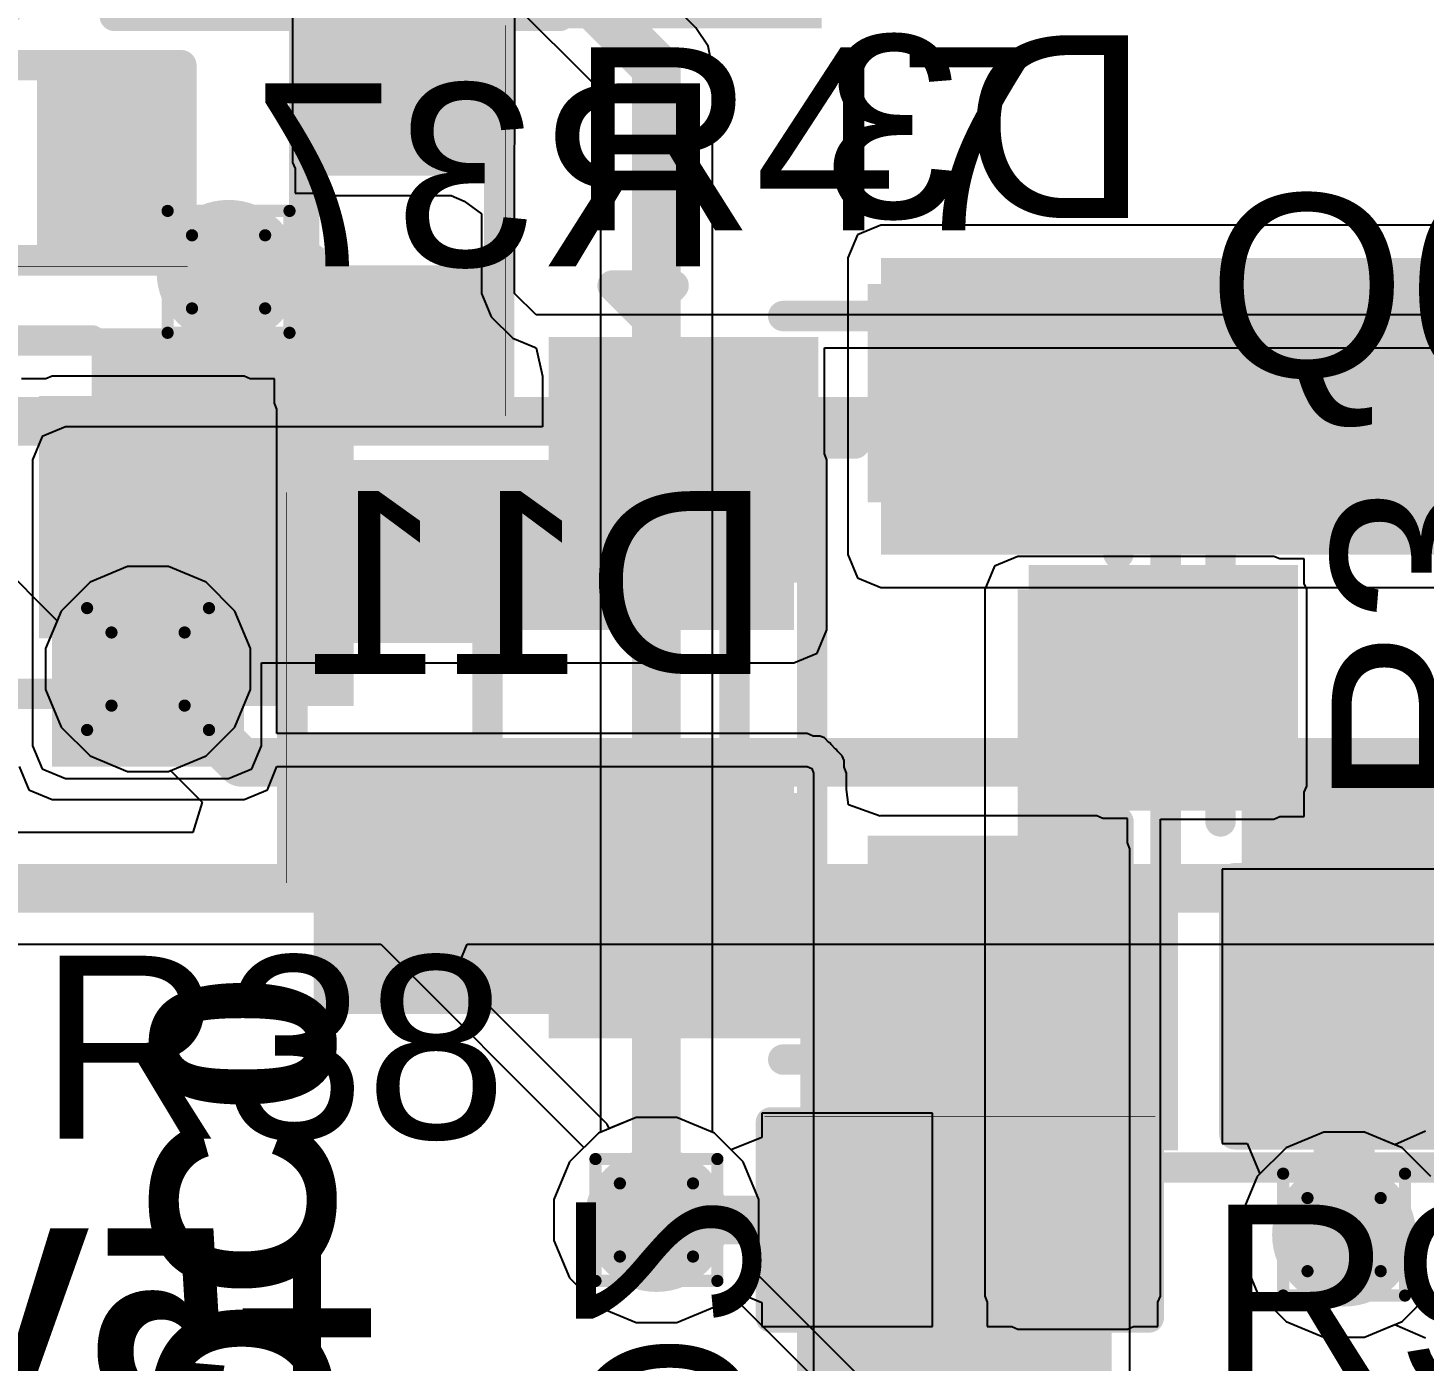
# Model space of a CAD drawing. Header units: inches. Extents: x -22 to 5433, y -13 to 5447.
# Drawn here: x -15.07 to -9.26, y 17.66 to 23.22 of the extents above; entities that cross this region are included whole.
import ezdxf

# ---------------------------------------------------------------- set-up
doc = ezdxf.new("R2010")
doc.units = ezdxf.units.IN
for name, color, linetype in [('Bottom Layer', 5, 'Continuous'), ('Bottom Overlay', 54, 'Continuous'), ('Bottom Paste', 16, 'Continuous'), ('Bottom Solder', 6, 'Continuous'), ('Drill Drawing', 1, 'Continuous'), ('Ground', 16, 'Continuous'), ('Power', 76, 'Continuous'), ('Top Layer', 1, 'Continuous'), ('Top Overlay', 2, 'Continuous'), ('Top Paste', 8, 'Continuous'), ('Top Solder', 216, 'Continuous'), ('Via Holes', 16, 'Continuous')]:
    doc.layers.add(name, color=color, linetype=linetype)
doc.styles.add('Arial', font='', dxfattribs={"height": 0.2})
doc.styles.add('Arial_Bold', font='', dxfattribs={"height": 0.2})
doc.styles.get('Arial').set_extended_font_data('Arial')
doc.styles.get('Arial_Bold').set_extended_font_data('Arial', bold=True)

msp = doc.modelspace()

# ---------------------------------------------------------------- hatches: boundary and pattern name
at = {"layer": 'Bottom Layer'}
for points in [[(-14.9809, 22.3377), (-14.9809, 22.9727), (-14.5237, 22.9727), (-14.5237, 22.3377)], [(-11.519, 21.0221), (-5.6234, 21.0221), (-5.6234, 22.2583), (-11.519, 22.2583)], [(-10.619, 22.0951), (-10.619, 21.2951), (-11.519, 21.2951), (-11.519, 22.0951)], [(-14.9735, 20.1388), (-14.1735, 20.1388), (-14.1735, 21.6282), (-14.9735, 21.6282)], [(-14.9735, 21.6282), (-14.1735, 21.6282), (-14.1735, 20.7282), (-14.9735, 20.7282)], [(-9.9144, 19.0343), (-9.0944, 19.0343), (-9.0944, 20.2563), (-9.9144, 20.2563)], [(-9.0944, 19.0343), (-9.9144, 19.0343), (-9.9144, 19.9543), (-9.0944, 19.9543)], [(-11.519, 16.2398), (-10.619, 16.2398), (-10.619, 19.7951), (-11.519, 19.7951)], [(-10.619, 19.7951), (-10.619, 18.9951), (-11.519, 18.9951), (-11.519, 19.7951)], [(-10.6125, 17.2808), (-11.4125, 17.2808), (-11.4125, 18.1808), (-10.6125, 18.1808)]]:
    msp.add_hatch(color=5, dxfattribs=at).paths.add_polyline_path(points)
h = msp.add_hatch(color=5, dxfattribs=at)
edge = h.paths.add_edge_path()
edge.add_arc((-14.2379, 22.2005), 0.3, 0, 360)
h = msp.add_hatch(color=5, dxfattribs=at)
edge = h.paths.add_edge_path()
edge.add_arc((-14.5735, 20.5451), 0.3, 0, 360)
h = msp.add_hatch(color=5, dxfattribs=at)
edge = h.paths.add_edge_path()
edge.add_arc((-12.4547, 18.2489), 0.3, 0, 360)
h = msp.add_hatch(color=5, dxfattribs=at)
edge = h.paths.add_edge_path()
edge.add_arc((-9.5889, 18.1879), 0.3, 0, 360)
at = {"layer": 'Bottom Overlay'}
for points in [[(-11.7661, 23.5204), (-12.8583, 23.5204), (-12.8583, 23.2156), (-11.7661, 23.2156)], [(-13.716, 21.9658), (-14.8082, 21.9658), (-14.8082, 21.661), (-13.716, 21.661)], [(-13.7159, 21.6864), (-14.1477, 21.6864), (-14.1477, 20.6704), (-13.7159, 20.6704)], [(-13.716, 20.6958), (-14.8082, 20.6958), (-14.8082, 20.391), (-13.716, 20.391)], [(-11.5506, 18.5393), (-11.5506, 19.6315), (-11.8554, 19.6315), (-11.8554, 18.5393)], [(-10.2806, 18.5393), (-10.2806, 19.6315), (-10.5854, 19.6315), (-10.5854, 18.5393)], [(-10.56, 18.5393), (-10.56, 18.9711), (-11.576, 18.9711), (-11.576, 18.5393)], [(-11.8691, 18.2129), (-10.7769, 18.2129), (-10.7769, 18.5177), (-11.8691, 18.5177)], [(-11.8691, 17.2223), (-11.4373, 17.2223), (-11.4373, 18.2383), (-11.8691, 18.2383)]]:
    msp.add_hatch(color=54, dxfattribs=at).paths.add_polyline_path(points)
at = {"layer": 'Bottom Paste'}
for points in [[(-14.9809, 22.3377), (-14.9809, 22.9727), (-14.5237, 22.9727), (-14.5237, 22.3377)], [(-10.619, 22.0951), (-10.619, 21.2951), (-11.519, 21.2951), (-11.519, 22.0951)], [(-14.9735, 21.6282), (-14.1735, 21.6282), (-14.1735, 20.7282), (-14.9735, 20.7282)], [(-9.0944, 19.0343), (-9.9144, 19.0343), (-9.9144, 19.9543), (-9.0944, 19.9543)], [(-10.619, 19.7951), (-10.619, 18.9951), (-11.519, 18.9951), (-11.519, 19.7951)], [(-10.6125, 17.2808), (-11.4125, 17.2808), (-11.4125, 18.1808), (-10.6125, 18.1808)]]:
    msp.add_hatch(color=16, dxfattribs=at).paths.add_polyline_path(points)
at = {"layer": 'Bottom Solder'}
for points in [[(-15.0359, 22.2827), (-15.0359, 23.0277), (-14.4687, 23.0277), (-14.4687, 22.2827)], [(-10.564, 22.1501), (-10.564, 21.2401), (-11.574, 21.2401), (-11.574, 22.1501)], [(-15.0285, 21.6832), (-14.1185, 21.6832), (-14.1185, 20.6732), (-15.0285, 20.6732)], [(-8.9928, 18.9327), (-10.016, 18.9327), (-10.016, 20.0559), (-8.9928, 20.0559)], [(-10.564, 19.8501), (-10.564, 18.9401), (-11.574, 18.9401), (-11.574, 19.8501)], [(-10.5575, 17.2258), (-11.4675, 17.2258), (-11.4675, 18.2358), (-10.5575, 18.2358)]]:
    msp.add_hatch(color=6, dxfattribs=at).paths.add_polyline_path(points)
at = {"layer": 'Ground'}
h = msp.add_hatch(color=16, dxfattribs=at)
edge = h.paths.add_edge_path()
edge.add_arc((-14.2379, 22.2005), 0.3, 0, 360)
h = msp.add_hatch(color=16, dxfattribs=at)
edge = h.paths.add_edge_path()
edge.add_arc((-14.5735, 20.5451), 0.3, 0, 360)
h = msp.add_hatch(color=16, dxfattribs=at)
edge = h.paths.add_edge_path()
edge.add_arc((-12.4547, 18.2489), 0.3, 0, 360)
h = msp.add_hatch(color=16, dxfattribs=at)
edge = h.paths.add_edge_path()
edge.add_arc((-9.5889, 18.1879), 0.3, 0, 360)
at = {"layer": 'Power'}
h = msp.add_hatch(color=76, dxfattribs=at)
edge = h.paths.add_edge_path()
edge.add_arc((-14.2379, 22.2005), 0.3, 0, 360)
h = msp.add_hatch(color=76, dxfattribs=at)
edge = h.paths.add_edge_path()
edge.add_arc((-14.5735, 20.5451), 0.3, 0, 360)
h = msp.add_hatch(color=76, dxfattribs=at)
edge = h.paths.add_edge_path()
edge.add_arc((-12.4547, 18.2489), 0.3, 0, 360)
h = msp.add_hatch(color=76, dxfattribs=at)
edge = h.paths.add_edge_path()
edge.add_arc((-9.5889, 18.1879), 0.3, 0, 360)
at = {"layer": 'Top Layer'}
for points in [[(-13.8338, 22.6559), (-13.2877, 22.6559), (-13.2877, 24.152), (-13.8338, 24.152)], [(-13.1988, 22.6559), (-13.8338, 22.6559), (-13.8338, 23.1131), (-13.1988, 23.1131)], [(-13.1988, 21.7161), (-13.8338, 21.7161), (-13.8338, 22.1733), (-13.1988, 22.1733)], [(-11.8819, 21.827), (-11.8819, 21.007), (-12.8019, 21.007), (-12.8019, 21.827)], [(-14.9172, 20.2257), (-14.2379, 20.2257), (-14.2379, 21.417), (-14.9172, 21.417)], [(-14.9172, 20.7083), (-11.8819, 20.7083), (-11.8819, 21.417), (-14.9172, 21.417)], [(-13.883, 21.1655), (-13.248, 21.1655), (-13.248, 20.7083), (-13.883, 20.7083)], [(-10.9488, 17.9314), (-10.4916, 17.9314), (-10.4916, 20.877), (-10.9488, 20.877)], [(-10.8593, 20.877), (-10.8593, 20.057), (-9.8819, 20.057), (-9.8819, 20.877)], [(-10.8019, 20.057), (-9.8819, 20.057), (-9.8819, 20.877), (-10.8019, 20.877)], [(-9.8819, 20.877), (-9.8819, 20.057), (-10.8019, 20.057), (-10.8019, 20.877)], [(-13.883, 19.107), (-11.8819, 19.107), (-11.8819, 20.2257), (-13.883, 20.2257)], [(-13.883, 20.2257), (-13.248, 20.2257), (-13.248, 19.7685), (-13.883, 19.7685)], [(-11.8819, 19.927), (-11.8819, 19.107), (-12.8019, 19.107), (-12.8019, 19.927)], [(-9.9699, 18.6949), (-9.9699, 19.5839), (-9.2079, 19.5839), (-9.2079, 18.6949)], [(-11.4314, 18.5664), (-11.4314, 17.9314), (-11.8886, 17.9314), (-11.8886, 18.5664)], [(-10.4916, 18.5664), (-10.4916, 17.9314), (-10.9488, 17.9314), (-10.9488, 18.5664)]]:
    msp.add_hatch(color=1, dxfattribs=at).paths.add_polyline_path(points)
h = msp.add_hatch(color=1, dxfattribs=at)
edge = h.paths.add_edge_path()
edge.add_arc((-14.2379, 22.2005), 0.3, 0, 360)
h = msp.add_hatch(color=1, dxfattribs=at)
edge = h.paths.add_edge_path()
edge.add_arc((-14.5735, 20.5451), 0.3, 0, 360)
h = msp.add_hatch(color=1, dxfattribs=at)
edge = h.paths.add_edge_path()
edge.add_arc((-12.4547, 18.2489), 0.3, 0, 360)
h = msp.add_hatch(color=1, dxfattribs=at)
edge = h.paths.add_edge_path()
edge.add_arc((-9.5889, 18.1879), 0.3, 0, 360)
at = {"layer": 'Top Paste'}
for points in [[(-13.1988, 22.6559), (-13.8338, 22.6559), (-13.8338, 23.1131), (-13.1988, 23.1131)], [(-13.1988, 21.7161), (-13.8338, 21.7161), (-13.8338, 22.1733), (-13.1988, 22.1733)], [(-11.8819, 21.827), (-11.8819, 21.007), (-12.8019, 21.007), (-12.8019, 21.827)], [(-13.883, 21.1655), (-13.248, 21.1655), (-13.248, 20.7083), (-13.883, 20.7083)], [(-9.8819, 20.877), (-9.8819, 20.057), (-10.8019, 20.057), (-10.8019, 20.877)], [(-13.883, 20.2257), (-13.248, 20.2257), (-13.248, 19.7685), (-13.883, 19.7685)], [(-11.8819, 19.927), (-11.8819, 19.107), (-12.8019, 19.107), (-12.8019, 19.927)], [(-9.9699, 18.6949), (-9.9699, 19.5839), (-9.2079, 19.5839), (-9.2079, 18.6949)], [(-11.4314, 18.5664), (-11.4314, 17.9314), (-11.8886, 17.9314), (-11.8886, 18.5664)], [(-10.4916, 18.5664), (-10.4916, 17.9314), (-10.9488, 17.9314), (-10.9488, 18.5664)]]:
    msp.add_hatch(color=8, dxfattribs=at).paths.add_polyline_path(points)
at = {"layer": 'Top Solder'}
for points in [[(-13.1438, 22.6009), (-13.8888, 22.6009), (-13.8888, 23.1681), (-13.1438, 23.1681)], [(-13.1438, 21.6611), (-13.8888, 21.6611), (-13.8888, 22.2283), (-13.1438, 22.2283)], [(-11.7803, 21.9286), (-11.7803, 20.9054), (-12.9035, 20.9054), (-12.9035, 21.9286)], [(-13.938, 21.2205), (-13.193, 21.2205), (-13.193, 20.6533), (-13.938, 20.6533)], [(-9.7803, 20.9786), (-9.7803, 19.9554), (-10.9035, 19.9554), (-10.9035, 20.9786)], [(-13.938, 20.2807), (-13.193, 20.2807), (-13.193, 19.7135), (-13.938, 19.7135)], [(-11.7803, 20.0286), (-11.7803, 19.0054), (-12.9035, 19.0054), (-12.9035, 20.0286)], [(-10.0715, 18.5933), (-10.0715, 19.6855), (-9.1063, 19.6855), (-9.1063, 18.5933)], [(-11.3764, 18.6214), (-11.3764, 17.8764), (-11.9436, 17.8764), (-11.9436, 18.6214)], [(-10.4366, 18.6214), (-10.4366, 17.8764), (-11.0038, 17.8764), (-11.0038, 18.6214)]]:
    msp.add_hatch(color=216, dxfattribs=at).paths.add_polyline_path(points)
at = {"layer": 'Via Holes'}
h = msp.add_hatch(color=7, dxfattribs=at)
edge = h.paths.add_edge_path()
edge.add_arc((-14.2379, 22.2005), 0.15, 0, 360)
h = msp.add_hatch(color=7, dxfattribs=at)
edge = h.paths.add_edge_path()
edge.add_arc((-14.5735, 20.5451), 0.15, 0, 360)
h = msp.add_hatch(color=7, dxfattribs=at)
edge = h.paths.add_edge_path()
edge.add_arc((-12.4547, 18.2489), 0.15, 0, 360)
h = msp.add_hatch(color=7, dxfattribs=at)
edge = h.paths.add_edge_path()
edge.add_arc((-9.5889, 18.1879), 0.15, 0, 360)

# ---------------------------------------------------------------- linework, layer by layer
at = {"layer": 'Bottom Layer'}
for p, q in [((-11.6162, 22.3555), (-11.6565, 22.2583)), ((-11.519, 22.3958), (-11.6162, 22.3555)), ((-5.6234, 22.3958), (-11.519, 22.3958)), ((-11.6565, 22.2583), (-11.6565, 21.0221)), ((-14.9735, 21.7657), (-14.9988, 21.7552)), ((-14.1735, 21.7657), (-14.9735, 21.7657)), ((-14.1483, 21.7552), (-14.1735, 21.7657)), ((-14.9988, 21.7552), (-15.1005, 21.7552)), ((-14.0465, 21.7552), (-14.1483, 21.7552)), ((-14.0465, 21.6535), (-14.0465, 21.7552)), ((-14.0361, 21.6282), (-14.0465, 21.6535)), ((-14.0361, 20.2763), (-14.0361, 21.6282)), ((-11.6565, 21.0221), (-11.6162, 20.9249)), ((-11.6162, 20.9249), (-11.519, 20.8846)), ((-11.519, 20.8846), (-6.5809, 20.8846)), ((-11.8269, 20.2763), (-14.0361, 20.2763)), ((-11.8016, 20.2658), (-11.8269, 20.2763)), ((-11.7743, 20.2658), (-11.8016, 20.2658)), ((-11.7549, 20.2578), (-11.7743, 20.2658)), ((-11.7356, 20.2385), (-11.7549, 20.2578)), ((-11.7549, 20.2578), (-11.7549, 20.2578)), ((-11.7549, 20.2578), (-11.7549, 20.2578)), ((-11.7297, 20.2361), (-11.7356, 20.2385)), ((-11.7272, 20.2301), (-11.7297, 20.2361)), ((-11.7083, 20.2112), (-11.7272, 20.2301)), ((-11.7023, 20.2087), (-11.7083, 20.2112)), ((-11.6999, 20.2028), (-11.7023, 20.2087)), ((-11.6805, 20.1834), (-11.6999, 20.2028)), ((-15.111, 20.1388), (-15.0707, 20.0416)), ((-14.0763, 20.0416), (-14.0361, 20.1388)), ((-14.0361, 20.1388), (-11.8269, 20.1388)), ((-11.8269, 20.1388), (-11.8075, 20.1308)), ((-11.6725, 20.1641), (-11.6805, 20.1834)), ((-11.6805, 20.1834), (-11.6805, 20.1834)), ((-11.6805, 20.1834), (-11.6805, 20.1834)), ((-11.6725, 20.1368), (-11.6725, 20.1641)), ((-11.6621, 20.1115), (-11.6725, 20.1368)), ((-11.8075, 20.1308), (-11.7995, 20.1115)), ((-11.7995, 20.1115), (-11.7995, 16.0241)), ((-11.6621, 20.0425), (-11.6621, 20.1115)), ((-15.0707, 20.0416), (-14.9735, 20.0014)), ((-14.1735, 20.0014), (-14.0763, 20.0416)), ((-11.6536, 19.9788), (-11.6621, 20.0425)), ((-14.9735, 20.0014), (-14.1735, 20.0014)), ((-11.5222, 19.9313), (-11.6536, 19.9788)), ((-11.519, 19.9326), (-11.5222, 19.9313)), ((-10.619, 19.9326), (-11.519, 19.9326)), ((-10.5938, 19.9221), (-10.619, 19.9326)), ((-10.492, 19.9221), (-10.5938, 19.9221)), ((-10.492, 19.8204), (-10.492, 19.9221)), ((-10.4816, 19.7951), (-10.492, 19.8204)), ((-10.4816, 16.2398), (-10.4816, 19.7951)), ((-12.5397, 18.6759), (-12.6966, 18.6109)), ((-12.3698, 18.6759), (-12.5397, 18.6759)), ((-12.2129, 18.6109), (-12.3698, 18.6759)), ((-12.6966, 18.6109), (-12.8167, 18.4908)), ((-12.0927, 18.4908), (-12.2129, 18.6109)), ((-9.6738, 18.6149), (-9.8307, 18.5499)), ((-9.5039, 18.6149), (-9.6738, 18.6149)), ((-9.377, 18.5623), (-9.5039, 18.6149)), ((-9.25, 18.6188), (-9.377, 18.5623)), ((-9.8307, 18.5499), (-9.9509, 18.4297)), ((-12.8167, 18.4908), (-12.8817, 18.3339)), ((-12.0277, 18.3339), (-12.0927, 18.4908)), ((-9.9509, 18.4297), (-10.0159, 18.2728)), ((-12.8817, 18.3339), (-12.8817, 18.164)), ((-12.0277, 18.164), (-12.0277, 18.3339)), ((-10.0159, 18.2728), (-10.0159, 18.1029)), ((-12.8817, 18.164), (-12.8167, 18.0071)), ((-12.0927, 18.0071), (-12.0277, 18.164)), ((-10.0159, 18.1029), (-9.9509, 17.946)), ((-12.8167, 18.0071), (-12.6966, 17.8869)), ((-12.2129, 17.8869), (-12.0927, 18.0071)), ((-9.9509, 17.946), (-9.8307, 17.8259)), ((-12.6966, 17.8869), (-12.5397, 17.8219)), ((-12.3698, 17.8219), (-12.2129, 17.8869)), ((-12.5397, 17.8219), (-12.3698, 17.8219)), ((-9.8307, 17.8259), (-9.6738, 17.7609)), ((-9.5039, 17.7609), (-9.377, 17.8135)), ((-9.377, 17.8135), (-9.25, 17.757)), ((-9.6738, 17.7609), (-9.5039, 17.7609))]:
    msp.add_line(p, q, dxfattribs=at)
msp.add_lwpolyline([(-14.5735, 20.5451, 0.127, 0.127, 0), (-14.5735, 21.1782, 0.127, 0.127, 0)], format="xyseb", dxfattribs=at)
for points in [[(-14.6053, 21.1782, 0.0635, 0.0635, 1), (-14.5418, 21.1782, 0.0635, 0.0635, 1)], [(-14.6053, 20.5451, 0.0635, 0.0635, 1), (-14.5418, 20.5451, 0.0635, 0.0635, 1)]]:
    msp.add_lwpolyline(points, format="xyseb", close=True, dxfattribs=at)
at = {"layer": 'Bottom Overlay'}
for points in [[(-14.7124, 23.2673, 0.127, 0.127, 0), (-14.7124, 23.4451, 0.127, 0.127, 0)], [(-14.7124, 23.2673, 0.127, 0.127, 0), (-12.8582, 23.2673, 0.127, 0.127, 0)], [(-16.0096, 23.0616, 0.127, 0.127, 0), (-14.4348, 23.0616, 0.127, 0.127, 0)], [(-14.4348, 22.2488, 0.127, 0.127, 0), (-14.4348, 23.0616, 0.127, 0.127, 0)], [(-16.0096, 22.2488, 0.127, 0.127, 0), (-14.4348, 22.2488, 0.127, 0.127, 0)], [(-16.035, 22.2234, 0.00323, 0.00323, 0), (-14.4094, 22.2234, 0.00323, 0.00323, 0)], [(-16.6633, 21.9148, 0.127, 0.127, 0), (-14.8091, 21.9148, 0.127, 0.127, 0)], [(-11.8056, 19.6307, 0.127, 0.127, 0), (-11.8056, 21.4849, 0.127, 0.127, 0)], [(-11.8056, 21.4849, 0.127, 0.127, 0), (-11.6278, 21.4849, 0.127, 0.127, 0)], [(-10.5102, 21.4849, 0.127, 0.127, 0), (-10.3324, 21.4849, 0.127, 0.127, 0)], [(-10.3324, 19.6307, 0.127, 0.127, 0), (-10.3324, 21.4849, 0.127, 0.127, 0)], [(-10.1038, 19.9101, 0.127, 0.127, 0), (-10.1038, 21.3071, 0.127, 0.127, 0)], [(-10.1038, 21.3071, 0.127, 0.127, 0), (-9.1132, 21.3071, 0.127, 0.127, 0)], [(-16.6633, 20.4416, 0.127, 0.127, 0), (-14.8091, 20.4416, 0.127, 0.127, 0)], [(-10.7769, 18.4674, 0.127, 0.127, 0), (-8.9227, 18.4674, 0.127, 0.127, 0)]]:
    msp.add_lwpolyline(points, format="xyseb", dxfattribs=at)
for points in [[(-14.7442, 23.2673, 0.0635, 0.0635, 1), (-14.6807, 23.2673, 0.0635, 0.0635, 1)], [(-14.7442, 23.2673, 0.0635, 0.0635, 1), (-14.6807, 23.2673, 0.0635, 0.0635, 1)], [(-12.89, 23.2673, 0.0635, 0.0635, 1), (-12.8265, 23.2673, 0.0635, 0.0635, 1)], [(-14.4666, 23.0616, 0.0635, 0.0635, 1), (-14.4031, 23.0616, 0.0635, 0.0635, 1)], [(-14.4666, 23.0616, 0.0635, 0.0635, 1), (-14.4031, 23.0616, 0.0635, 0.0635, 1)], [(-14.4666, 22.2488, 0.0635, 0.0635, 1), (-14.4031, 22.2488, 0.0635, 0.0635, 1)], [(-14.4666, 22.2488, 0.0635, 0.0635, 1), (-14.4031, 22.2488, 0.0635, 0.0635, 1)], [(-14.4102, 22.2234, 0.00161, 0.00161, 1), (-14.4086, 22.2234, 0.00161, 0.00161, 1)], [(-14.8409, 21.9148, 0.0635, 0.0635, 1), (-14.7774, 21.9148, 0.0635, 0.0635, 1)], [(-11.8374, 21.4849, 0.0635, 0.0635, 1), (-11.7739, 21.4849, 0.0635, 0.0635, 1)], [(-11.8374, 21.4849, 0.0635, 0.0635, 1), (-11.7739, 21.4849, 0.0635, 0.0635, 1)], [(-11.6596, 21.4849, 0.0635, 0.0635, 1), (-11.5961, 21.4849, 0.0635, 0.0635, 1)], [(-10.542, 21.4849, 0.0635, 0.0635, 1), (-10.4785, 21.4849, 0.0635, 0.0635, 1)], [(-10.3642, 21.4849, 0.0635, 0.0635, 1), (-10.3007, 21.4849, 0.0635, 0.0635, 1)], [(-10.3642, 21.4849, 0.0635, 0.0635, 1), (-10.3007, 21.4849, 0.0635, 0.0635, 1)], [(-10.1356, 21.3071, 0.0635, 0.0635, 1), (-10.0721, 21.3071, 0.0635, 0.0635, 1)], [(-10.1356, 21.3071, 0.0635, 0.0635, 1), (-10.0721, 21.3071, 0.0635, 0.0635, 1)], [(-14.8409, 20.4416, 0.0635, 0.0635, 1), (-14.7774, 20.4416, 0.0635, 0.0635, 1)], [(-10.1356, 19.9101, 0.0635, 0.0635, 1), (-10.0721, 19.9101, 0.0635, 0.0635, 1)], [(-11.8374, 19.6307, 0.0635, 0.0635, 1), (-11.7739, 19.6307, 0.0635, 0.0635, 1)], [(-10.3642, 19.6307, 0.0635, 0.0635, 1), (-10.3007, 19.6307, 0.0635, 0.0635, 1)], [(-10.8086, 18.4674, 0.0635, 0.0635, 1), (-10.7451, 18.4674, 0.0635, 0.0635, 1)]]:
    msp.add_lwpolyline(points, format="xyseb", close=True, dxfattribs=at)
at = {"layer": 'Drill Drawing'}
for points in [[(-14.4919, 22.4545, 0.0508, 0.0508, 0), (-13.9839, 22.4545, 0.0508, 0.0508, 0)], [(-14.4919, 21.9465, 0.0508, 0.0508, 0), (-14.4919, 22.4545, 0.0508, 0.0508, 0)], [(-13.9839, 21.9465, 0.0508, 0.0508, 0), (-13.9839, 22.4545, 0.0508, 0.0508, 0)], [(-14.3903, 22.3529, 0.0508, 0.0508, 0), (-14.0855, 22.3529, 0.0508, 0.0508, 0)], [(-14.3903, 22.0481, 0.0508, 0.0508, 0), (-14.3903, 22.3529, 0.0508, 0.0508, 0)], [(-14.0855, 22.0481, 0.0508, 0.0508, 0), (-14.0855, 22.3529, 0.0508, 0.0508, 0)], [(-14.3903, 22.0481, 0.0508, 0.0508, 0), (-14.0855, 22.0481, 0.0508, 0.0508, 0)], [(-14.4919, 21.9465, 0.0508, 0.0508, 0), (-13.9839, 21.9465, 0.0508, 0.0508, 0)], [(-14.8275, 20.7991, 0.0508, 0.0508, 0), (-14.3195, 20.7991, 0.0508, 0.0508, 0)], [(-14.8275, 20.2911, 0.0508, 0.0508, 0), (-14.8275, 20.7991, 0.0508, 0.0508, 0)], [(-14.3195, 20.2911, 0.0508, 0.0508, 0), (-14.3195, 20.7991, 0.0508, 0.0508, 0)], [(-14.7259, 20.6975, 0.0508, 0.0508, 0), (-14.4211, 20.6975, 0.0508, 0.0508, 0)], [(-14.7259, 20.3927, 0.0508, 0.0508, 0), (-14.7259, 20.6975, 0.0508, 0.0508, 0)], [(-14.4211, 20.3927, 0.0508, 0.0508, 0), (-14.4211, 20.6975, 0.0508, 0.0508, 0)], [(-14.7259, 20.3927, 0.0508, 0.0508, 0), (-14.4211, 20.3927, 0.0508, 0.0508, 0)], [(-14.8275, 20.2911, 0.0508, 0.0508, 0), (-14.3195, 20.2911, 0.0508, 0.0508, 0)], [(-12.7087, 18.5029, 0.0508, 0.0508, 0), (-12.2007, 18.5029, 0.0508, 0.0508, 0)], [(-12.7087, 17.9949, 0.0508, 0.0508, 0), (-12.7087, 18.5029, 0.0508, 0.0508, 0)], [(-12.2007, 17.9949, 0.0508, 0.0508, 0), (-12.2007, 18.5029, 0.0508, 0.0508, 0)], [(-9.8429, 18.4419, 0.0508, 0.0508, 0), (-9.3349, 18.4419, 0.0508, 0.0508, 0)], [(-9.8429, 17.9339, 0.0508, 0.0508, 0), (-9.8429, 18.4419, 0.0508, 0.0508, 0)], [(-9.3349, 17.9339, 0.0508, 0.0508, 0), (-9.3349, 18.4419, 0.0508, 0.0508, 0)], [(-12.6071, 18.4013, 0.0508, 0.0508, 0), (-12.3023, 18.4013, 0.0508, 0.0508, 0)], [(-12.6071, 18.0965, 0.0508, 0.0508, 0), (-12.6071, 18.4013, 0.0508, 0.0508, 0)], [(-12.3023, 18.0965, 0.0508, 0.0508, 0), (-12.3023, 18.4013, 0.0508, 0.0508, 0)], [(-9.7413, 18.3403, 0.0508, 0.0508, 0), (-9.4365, 18.3403, 0.0508, 0.0508, 0)], [(-9.7413, 18.0355, 0.0508, 0.0508, 0), (-9.7413, 18.3403, 0.0508, 0.0508, 0)], [(-9.4365, 18.0355, 0.0508, 0.0508, 0), (-9.4365, 18.3403, 0.0508, 0.0508, 0)], [(-12.6071, 18.0965, 0.0508, 0.0508, 0), (-12.3023, 18.0965, 0.0508, 0.0508, 0)], [(-9.7413, 18.0355, 0.0508, 0.0508, 0), (-9.4365, 18.0355, 0.0508, 0.0508, 0)], [(-12.7087, 17.9949, 0.0508, 0.0508, 0), (-12.2007, 17.9949, 0.0508, 0.0508, 0)], [(-9.8429, 17.9339, 0.0508, 0.0508, 0), (-9.3349, 17.9339, 0.0508, 0.0508, 0)]]:
    msp.add_lwpolyline(points, format="xyseb", dxfattribs=at)
for points in [[(-14.5046, 22.4545, 0.0254, 0.0254, 1), (-14.4792, 22.4545, 0.0254, 0.0254, 1)], [(-14.5046, 22.4545, 0.0254, 0.0254, 1), (-14.4792, 22.4545, 0.0254, 0.0254, 1)], [(-13.9966, 22.4545, 0.0254, 0.0254, 1), (-13.9712, 22.4545, 0.0254, 0.0254, 1)], [(-13.9966, 22.4545, 0.0254, 0.0254, 1), (-13.9712, 22.4545, 0.0254, 0.0254, 1)], [(-14.403, 22.3529, 0.0254, 0.0254, 1), (-14.3776, 22.3529, 0.0254, 0.0254, 1)], [(-14.403, 22.3529, 0.0254, 0.0254, 1), (-14.3776, 22.3529, 0.0254, 0.0254, 1)], [(-14.0982, 22.3529, 0.0254, 0.0254, 1), (-14.0728, 22.3529, 0.0254, 0.0254, 1)], [(-14.0982, 22.3529, 0.0254, 0.0254, 1), (-14.0728, 22.3529, 0.0254, 0.0254, 1)], [(-14.403, 22.0481, 0.0254, 0.0254, 1), (-14.3776, 22.0481, 0.0254, 0.0254, 1)], [(-14.403, 22.0481, 0.0254, 0.0254, 1), (-14.3776, 22.0481, 0.0254, 0.0254, 1)], [(-14.0982, 22.0481, 0.0254, 0.0254, 1), (-14.0728, 22.0481, 0.0254, 0.0254, 1)], [(-14.0982, 22.0481, 0.0254, 0.0254, 1), (-14.0728, 22.0481, 0.0254, 0.0254, 1)], [(-14.5046, 21.9465, 0.0254, 0.0254, 1), (-14.4792, 21.9465, 0.0254, 0.0254, 1)], [(-14.5046, 21.9465, 0.0254, 0.0254, 1), (-14.4792, 21.9465, 0.0254, 0.0254, 1)], [(-13.9966, 21.9465, 0.0254, 0.0254, 1), (-13.9712, 21.9465, 0.0254, 0.0254, 1)], [(-13.9966, 21.9465, 0.0254, 0.0254, 1), (-13.9712, 21.9465, 0.0254, 0.0254, 1)], [(-14.8402, 20.7991, 0.0254, 0.0254, 1), (-14.8148, 20.7991, 0.0254, 0.0254, 1)], [(-14.8402, 20.7991, 0.0254, 0.0254, 1), (-14.8148, 20.7991, 0.0254, 0.0254, 1)], [(-14.3322, 20.7991, 0.0254, 0.0254, 1), (-14.3068, 20.7991, 0.0254, 0.0254, 1)], [(-14.3322, 20.7991, 0.0254, 0.0254, 1), (-14.3068, 20.7991, 0.0254, 0.0254, 1)], [(-14.7386, 20.6975, 0.0254, 0.0254, 1), (-14.7132, 20.6975, 0.0254, 0.0254, 1)], [(-14.7386, 20.6975, 0.0254, 0.0254, 1), (-14.7132, 20.6975, 0.0254, 0.0254, 1)], [(-14.4338, 20.6975, 0.0254, 0.0254, 1), (-14.4084, 20.6975, 0.0254, 0.0254, 1)], [(-14.4338, 20.6975, 0.0254, 0.0254, 1), (-14.4084, 20.6975, 0.0254, 0.0254, 1)], [(-14.7386, 20.3927, 0.0254, 0.0254, 1), (-14.7132, 20.3927, 0.0254, 0.0254, 1)], [(-14.7386, 20.3927, 0.0254, 0.0254, 1), (-14.7132, 20.3927, 0.0254, 0.0254, 1)], [(-14.4338, 20.3927, 0.0254, 0.0254, 1), (-14.4084, 20.3927, 0.0254, 0.0254, 1)], [(-14.4338, 20.3927, 0.0254, 0.0254, 1), (-14.4084, 20.3927, 0.0254, 0.0254, 1)], [(-14.8402, 20.2911, 0.0254, 0.0254, 1), (-14.8148, 20.2911, 0.0254, 0.0254, 1)], [(-14.8402, 20.2911, 0.0254, 0.0254, 1), (-14.8148, 20.2911, 0.0254, 0.0254, 1)], [(-14.3322, 20.2911, 0.0254, 0.0254, 1), (-14.3068, 20.2911, 0.0254, 0.0254, 1)], [(-14.3322, 20.2911, 0.0254, 0.0254, 1), (-14.3068, 20.2911, 0.0254, 0.0254, 1)], [(-12.7214, 18.5029, 0.0254, 0.0254, 1), (-12.696, 18.5029, 0.0254, 0.0254, 1)], [(-12.7214, 18.5029, 0.0254, 0.0254, 1), (-12.696, 18.5029, 0.0254, 0.0254, 1)], [(-12.2134, 18.5029, 0.0254, 0.0254, 1), (-12.188, 18.5029, 0.0254, 0.0254, 1)], [(-12.2134, 18.5029, 0.0254, 0.0254, 1), (-12.188, 18.5029, 0.0254, 0.0254, 1)], [(-9.8556, 18.4419, 0.0254, 0.0254, 1), (-9.8302, 18.4419, 0.0254, 0.0254, 1)], [(-9.8556, 18.4419, 0.0254, 0.0254, 1), (-9.8302, 18.4419, 0.0254, 0.0254, 1)], [(-9.3476, 18.4419, 0.0254, 0.0254, 1), (-9.3222, 18.4419, 0.0254, 0.0254, 1)], [(-9.3476, 18.4419, 0.0254, 0.0254, 1), (-9.3222, 18.4419, 0.0254, 0.0254, 1)], [(-12.6198, 18.4013, 0.0254, 0.0254, 1), (-12.5944, 18.4013, 0.0254, 0.0254, 1)], [(-12.6198, 18.4013, 0.0254, 0.0254, 1), (-12.5944, 18.4013, 0.0254, 0.0254, 1)], [(-12.315, 18.4013, 0.0254, 0.0254, 1), (-12.2896, 18.4013, 0.0254, 0.0254, 1)], [(-12.315, 18.4013, 0.0254, 0.0254, 1), (-12.2896, 18.4013, 0.0254, 0.0254, 1)], [(-9.754, 18.3403, 0.0254, 0.0254, 1), (-9.7286, 18.3403, 0.0254, 0.0254, 1)], [(-9.754, 18.3403, 0.0254, 0.0254, 1), (-9.7286, 18.3403, 0.0254, 0.0254, 1)], [(-9.4492, 18.3403, 0.0254, 0.0254, 1), (-9.4238, 18.3403, 0.0254, 0.0254, 1)], [(-9.4492, 18.3403, 0.0254, 0.0254, 1), (-9.4238, 18.3403, 0.0254, 0.0254, 1)], [(-12.6198, 18.0965, 0.0254, 0.0254, 1), (-12.5944, 18.0965, 0.0254, 0.0254, 1)], [(-12.6198, 18.0965, 0.0254, 0.0254, 1), (-12.5944, 18.0965, 0.0254, 0.0254, 1)], [(-12.315, 18.0965, 0.0254, 0.0254, 1), (-12.2896, 18.0965, 0.0254, 0.0254, 1)], [(-12.315, 18.0965, 0.0254, 0.0254, 1), (-12.2896, 18.0965, 0.0254, 0.0254, 1)], [(-9.754, 18.0355, 0.0254, 0.0254, 1), (-9.7286, 18.0355, 0.0254, 0.0254, 1)], [(-9.754, 18.0355, 0.0254, 0.0254, 1), (-9.7286, 18.0355, 0.0254, 0.0254, 1)], [(-9.4492, 18.0355, 0.0254, 0.0254, 1), (-9.4238, 18.0355, 0.0254, 0.0254, 1)], [(-9.4492, 18.0355, 0.0254, 0.0254, 1), (-9.4238, 18.0355, 0.0254, 0.0254, 1)], [(-12.7214, 17.9949, 0.0254, 0.0254, 1), (-12.696, 17.9949, 0.0254, 0.0254, 1)], [(-12.7214, 17.9949, 0.0254, 0.0254, 1), (-12.696, 17.9949, 0.0254, 0.0254, 1)], [(-12.2134, 17.9949, 0.0254, 0.0254, 1), (-12.188, 17.9949, 0.0254, 0.0254, 1)], [(-12.2134, 17.9949, 0.0254, 0.0254, 1), (-12.188, 17.9949, 0.0254, 0.0254, 1)], [(-9.8556, 17.9339, 0.0254, 0.0254, 1), (-9.8302, 17.9339, 0.0254, 0.0254, 1)], [(-9.8556, 17.9339, 0.0254, 0.0254, 1), (-9.8302, 17.9339, 0.0254, 0.0254, 1)], [(-9.3476, 17.9339, 0.0254, 0.0254, 1), (-9.3222, 17.9339, 0.0254, 0.0254, 1)], [(-9.3476, 17.9339, 0.0254, 0.0254, 1), (-9.3222, 17.9339, 0.0254, 0.0254, 1)]]:
    msp.add_lwpolyline(points, format="xyseb", close=True, dxfattribs=at)
at = {"layer": 'Ground'}
for p, q in [((-12.2899, 23.2172), (-13.3445, 24.2717)), ((-13.7423, 24.0103), (-12.6878, 22.9558)), ((-12.2394, 23.1415), (-12.2899, 23.2172)), ((-12.2216, 23.0523), (-12.2394, 23.1415)), ((-12.2216, 18.6146), (-12.2216, 23.0523)), ((-12.6878, 22.9558), (-12.6878, 18.6146)), ((-14.6585, 20.9721), (-14.8154, 20.9071)), ((-14.4886, 20.9721), (-14.6585, 20.9721)), ((-14.3317, 20.9071), (-14.4886, 20.9721)), ((-14.8154, 20.9071), (-14.9355, 20.787)), ((-14.2115, 20.787), (-14.3317, 20.9071)), ((-14.9355, 20.787), (-15.0005, 20.6301)), ((-14.1465, 20.6301), (-14.2115, 20.787)), ((-15.0005, 20.6301), (-15.0005, 20.4602)), ((-14.1465, 20.4602), (-14.1465, 20.6301)), ((-15.0005, 20.4602), (-14.9355, 20.3033)), ((-14.2115, 20.3033), (-14.1465, 20.4602)), ((-14.9355, 20.3033), (-14.8154, 20.1831)), ((-14.3317, 20.1831), (-14.2115, 20.3033)), ((-14.8154, 20.1831), (-14.6585, 20.1181)), ((-14.4886, 20.1181), (-14.3317, 20.1831)), ((-14.6585, 20.1181), (-14.4886, 20.1181)), ((-12.6966, 18.6109), (-12.8167, 18.4908)), ((-12.6878, 18.6146), (-12.6966, 18.6109)), ((-12.2129, 18.6109), (-12.2216, 18.6146)), ((-12.0927, 18.4908), (-12.2129, 18.6109)), ((-9.6738, 18.6149), (-9.8307, 18.5499)), ((-9.5039, 18.6149), (-9.6738, 18.6149)), ((-9.347, 18.5499), (-9.5039, 18.6149)), ((-9.8307, 18.5499), (-9.9509, 18.4297)), ((-9.2269, 18.4297), (-9.347, 18.5499)), ((-12.8167, 18.4908), (-12.8817, 18.3339)), ((-12.0277, 18.3339), (-12.0927, 18.4908)), ((-9.9509, 18.4297), (-10.0159, 18.2728)), ((-12.8817, 18.3339), (-12.8817, 18.164)), ((-12.0277, 18.164), (-12.0277, 18.3339)), ((-10.0159, 18.2728), (-10.0159, 18.1029)), ((-12.8817, 18.164), (-12.8167, 18.0071)), ((-12.0927, 18.0071), (-12.0277, 18.164)), ((-10.0159, 18.1029), (-9.9509, 17.946)), ((-12.8167, 18.0071), (-12.6966, 17.8869)), ((-12.2129, 17.8869), (-12.0927, 18.0071)), ((-9.9509, 17.946), (-9.8307, 17.8259)), ((-9.347, 17.8259), (-9.2269, 17.946)), ((-12.6966, 17.8869), (-12.5397, 17.8219)), ((-12.3698, 17.8219), (-12.2129, 17.8869)), ((-12.5397, 17.8219), (-12.3698, 17.8219)), ((-9.8307, 17.8259), (-9.6738, 17.7609)), ((-9.5039, 17.7609), (-9.347, 17.8259)), ((-9.6738, 17.7609), (-9.5039, 17.7609))]:
    msp.add_line(p, q, dxfattribs=at)
for points in [[(-13.5775, 24.1751, 0.2032, 0.2032, 0), (-12.4547, 23.0523, 0.2032, 0.2032, 0)], [(-12.4547, 18.2489, 0.2032, 0.2032, 0), (-12.4547, 23.0523, 0.2032, 0.2032, 0)]]:
    msp.add_lwpolyline(points, format="xyseb", dxfattribs=at)
for points in [[(-12.5055, 23.0523, 0.1016, 0.1016, 1), (-12.4039, 23.0523, 0.1016, 0.1016, 1)], [(-12.5055, 23.0523, 0.1016, 0.1016, 1), (-12.4039, 23.0523, 0.1016, 0.1016, 1)], [(-12.5055, 18.2489, 0.1016, 0.1016, 1), (-12.4039, 18.2489, 0.1016, 0.1016, 1)]]:
    msp.add_lwpolyline(points, format="xyseb", close=True, dxfattribs=at)
at = {"layer": 'Power'}
for p, q in [((-15.4149, 21.2091), (-14.9523, 20.7465)), ((-14.9523, 20.7465), (-15.0005, 20.6301)), ((-15.0005, 20.6301), (-15.0005, 20.4602)), ((-15.0005, 20.4602), (-14.9355, 20.3033)), ((-14.9355, 20.3033), (-14.8154, 20.1831)), ((-14.8154, 20.1831), (-14.6585, 20.1181)), ((-14.6585, 20.1181), (-14.4886, 20.1181)), ((-14.4886, 20.1181), (-14.4798, 20.1218)), ((-14.4798, 20.1218), (-14.3497, 19.9917)), ((-14.3486, 19.9909), (-14.3871, 19.8639)), ((-14.3497, 19.9917), (-14.3486, 19.9909)), ((-14.3871, 19.8639), (-17.2641, 19.8639)), ((-17.1676, 19.3978), (-13.6036, 19.3978)), ((-13.6036, 19.3978), (-12.7567, 18.5509)), ((-13.2918, 19.2804), (-13.2432, 19.3978)), ((-13.2432, 19.3978), (-2.3466, 19.3978)), ((-12.6595, 18.6481), (-13.2918, 19.2804)), ((-12.6518, 18.6295), (-12.6595, 18.6481)), ((-12.5397, 18.6759), (-12.6518, 18.6295)), ((-12.3698, 18.6759), (-12.5397, 18.6759)), ((-12.2129, 18.6109), (-12.3698, 18.6759)), ((-12.0927, 18.4908), (-12.2129, 18.6109)), ((-12.7567, 18.5509), (-12.8167, 18.4908)), ((-12.8167, 18.4908), (-12.8817, 18.3339)), ((-12.0277, 18.3339), (-12.0927, 18.4908)), ((-12.8817, 18.3339), (-12.8817, 18.164)), ((-12.0277, 18.164), (-12.0277, 18.3339)), ((-12.8817, 18.164), (-12.8167, 18.0071)), ((-12.0742, 18.0519), (-12.0277, 18.164)), ((-12.0556, 18.0442), (-12.0742, 18.0519)), ((-10.5719, 16.5605), (-12.0556, 18.0442)), ((-12.8167, 18.0071), (-12.6966, 17.8869)), ((-12.2129, 17.8869), (-12.1528, 17.947)), ((-12.1528, 17.947), (-10.6691, 16.4633)), ((-12.6966, 17.8869), (-12.5397, 17.8219)), ((-12.3698, 17.8219), (-12.2129, 17.8869)), ((-12.5397, 17.8219), (-12.3698, 17.8219))]:
    msp.add_line(p, q, dxfattribs=at)
for points in [[(-18.6747, 20.1388, 0.635, 0.635, 0), (-12.8835, 25.93, 0.635, 0.635, 0)], [(-15.6413, 21.5774, 0.2032, 0.2032, 0), (20.7722, 21.5774, 0.2032, 0.2032, 0)], [(-14.5735, 20.5451, 0.2032, 0.2032, 0), (-14.1849, 20.1565, 0.2032, 0.2032, 0)], [(-14.1849, 20.1565, 0.2032, 0.2032, 0), (21.4152, 20.1565, 0.2032, 0.2032, 0)], [(-17.2641, 19.6308, 0.2032, 0.2032, 0), (21.1165, 19.6308, 0.2032, 0.2032, 0)]]:
    msp.add_lwpolyline(points, format="xyseb", dxfattribs=at)
for points in [[(-14.6243, 20.5451, 0.1016, 0.1016, 1), (-14.5227, 20.5451, 0.1016, 0.1016, 1)], [(-14.2357, 20.1565, 0.1016, 0.1016, 1), (-14.1341, 20.1565, 0.1016, 0.1016, 1)], [(-14.2357, 20.1565, 0.1016, 0.1016, 1), (-14.1341, 20.1565, 0.1016, 0.1016, 1)]]:
    msp.add_lwpolyline(points, format="xyseb", close=True, dxfattribs=at)
at = {"layer": 'Top Layer'}
for p, q in [((-13.0463, 22.1108), (-13.0326, 32.5562)), ((-13.9713, 23.5756), (-13.9713, 22.6559)), ((-13.9713, 22.6559), (-13.9608, 22.6307)), ((-13.9608, 22.6307), (-13.9608, 22.5289)), ((-13.9608, 22.5289), (-13.8591, 22.5289)), ((-13.8591, 22.5289), (-13.8338, 22.5185)), ((-13.8338, 22.5185), (-13.3102, 22.5185)), ((-13.3102, 22.5185), (-13.2556, 22.495)), ((-13.2556, 22.495), (-13.1833, 22.4421)), ((-13.1833, 22.4421), (-13.1837, 22.111)), ((-13.1837, 22.111), (-13.1837, 22.1109)), ((-13.1837, 22.1109), (-13.1837, 22.1109)), ((-13.1837, 22.1109), (-13.1629, 22.0604)), ((-12.9565, 22.0209), (-13.0463, 22.1108)), ((-13.1629, 22.0604), (-13.1436, 22.0137)), ((-13.1436, 22.0137), (-13.1436, 22.0137)), ((-13.1436, 22.0137), (-13.1435, 22.0137)), ((-13.1435, 22.0137), (-13.0538, 21.9238)), ((-6.8108, 22.0209), (-12.9565, 22.0209)), ((-13.0538, 21.9238), (-13.0538, 21.9238)), ((-13.0538, 21.9238), (-13.0537, 21.9237)), ((-13.0537, 21.9237), (-13.0066, 21.9042)), ((-13.0066, 21.9042), (-12.9566, 21.8835)), ((-12.9566, 21.8835), (-12.9289, 21.7661)), ((-11.7549, 21.4423), (-11.7549, 21.8835)), ((-11.7549, 21.8835), (-6.8108, 21.8835)), ((-12.9289, 21.7661), (-12.9289, 21.5545)), ((-14.9172, 21.5545), (-15.0144, 21.5142)), ((-12.9289, 21.5545), (-14.9172, 21.5545)), ((-15.0144, 21.5142), (-15.0546, 21.417)), ((-15.0546, 21.417), (-15.0546, 20.2257)), ((-11.7445, 21.417), (-11.7549, 21.4423)), ((-11.7445, 20.7083), (-11.7445, 21.417)), ((-10.9488, 21.0145), (-11.046, 20.9742)), ((-9.8819, 21.0145), (-10.9488, 21.0145)), ((-9.8566, 21.004), (-9.8819, 21.0145)), ((-11.046, 20.9742), (-11.0863, 20.877)), ((-9.7549, 21.004), (-9.8566, 21.004)), ((-9.7549, 20.9023), (-9.7549, 21.004)), ((-9.7445, 20.877), (-9.7549, 20.9023)), ((-11.0863, 20.877), (-11.0863, 17.9314)), ((-9.7445, 20.057), (-9.7445, 20.877)), ((-11.7847, 20.6111), (-11.7445, 20.7083)), ((-11.8819, 20.5709), (-11.7847, 20.6111)), ((-14.1005, 20.2257), (-14.1005, 20.5709)), ((-14.1005, 20.5709), (-11.8819, 20.5709)), ((-15.0546, 20.2257), (-15.0144, 20.1285)), ((-14.1407, 20.1285), (-14.1005, 20.2257)), ((-15.0144, 20.1285), (-14.9172, 20.0883)), ((-14.9172, 20.0883), (-14.2379, 20.0883)), ((-14.2379, 20.0883), (-14.1407, 20.1285)), ((-9.7549, 20.0318), (-9.7445, 20.057)), ((-9.7549, 19.93), (-9.7549, 20.0318)), ((-10.3541, 17.9314), (-10.3541, 19.9196)), ((-10.3541, 19.9196), (-9.8819, 19.9196)), ((-9.8819, 19.9196), (-9.8567, 19.93)), ((-9.8567, 19.93), (-9.7549, 19.93)), ((-9.0809, 19.7109), (-10.0969, 19.7109)), ((-10.0969, 19.7109), (-10.0969, 18.5679)), ((-11.3044, 18.6934), (-12.0156, 18.6934)), ((-12.0156, 18.6934), (-12.0156, 18.5933)), ((-11.3044, 17.8044), (-11.3044, 18.6934)), ((-12.5397, 18.6759), (-12.6966, 18.6109)), ((-12.3698, 18.6759), (-12.5397, 18.6759)), ((-12.2129, 18.6109), (-12.3698, 18.6759)), ((-12.6966, 18.6109), (-12.8167, 18.4908)), ((-12.1426, 18.5407), (-12.2129, 18.6109)), ((-12.0156, 18.5933), (-12.1426, 18.5407)), ((-10.0969, 18.5679), (-9.9923, 18.5679)), ((-9.9923, 18.5679), (-9.9397, 18.4409)), ((-12.8167, 18.4908), (-12.8817, 18.3339)), ((-9.9509, 18.4297), (-10.0159, 18.2728)), ((-9.9397, 18.4409), (-9.9509, 18.4297)), ((-12.8817, 18.3339), (-12.8817, 18.164)), ((-10.0159, 18.2728), (-10.0159, 18.1029)), ((-12.8817, 18.164), (-12.8167, 18.0071)), ((-10.0159, 18.1029), (-9.9509, 17.946)), ((-12.8167, 18.0071), (-12.6966, 17.8869)), ((-12.2129, 17.8869), (-12.1426, 17.9572)), ((-12.1426, 17.9572), (-12.0156, 17.9046)), ((-11.0863, 17.9314), (-11.0758, 17.9062)), ((-10.3646, 17.9062), (-10.3541, 17.9314)), ((-9.9509, 17.946), (-9.8307, 17.8259)), ((-9.347, 17.8259), (-9.2269, 17.946)), ((-12.6966, 17.8869), (-12.5397, 17.8219)), ((-12.3698, 17.8219), (-12.2129, 17.8869)), ((-12.0156, 17.9046), (-12.0156, 17.8044)), ((-11.0758, 17.9062), (-11.0758, 17.8044)), ((-10.3646, 17.8044), (-10.3646, 17.9062)), ((-12.5397, 17.8219), (-12.3698, 17.8219)), ((-9.8307, 17.8259), (-9.6738, 17.7609)), ((-9.5039, 17.7609), (-9.347, 17.8259)), ((-12.0156, 17.8044), (-11.3044, 17.8044)), ((-11.0758, 17.8044), (-10.9741, 17.8044)), ((-10.9741, 17.8044), (-10.9488, 17.794)), ((-10.9488, 17.794), (-10.4916, 17.794)), ((-10.4916, 17.794), (-10.4663, 17.8044)), ((-10.4663, 17.8044), (-10.3646, 17.8044)), ((-9.6738, 17.7609), (-9.5039, 17.7609))]:
    msp.add_line(p, q, dxfattribs=at)
for points in [[(-14.3395, 22.2005, 0.254, 0.254, 0), (-14.2379, 22.2005, 0.254, 0.254, 0)], [(-14.2379, 22.2005, 0.254, 0.254, 0), (-13.9227, 22.2005, 0.254, 0.254, 0)], [(-13.9227, 22.2005, 0.254, 0.254, 0), (-13.667, 21.9447, 0.254, 0.254, 0)], [(-13.667, 21.9447, 0.254, 0.254, 0), (-13.5163, 21.9447, 0.254, 0.254, 0)], [(-9.5889, 18.1879, 0.254, 0.254, 0), (-9.5889, 19.1394, 0.254, 0.254, 0)], [(-12.4547, 18.2489, 0.2032, 0.2032, 0), (-11.66, 18.2489, 0.2032, 0.2032, 0)]]:
    msp.add_lwpolyline(points, format="xyseb", dxfattribs=at)
for points in [[(-14.403, 22.2005, 0.127, 0.127, 1), (-14.276, 22.2005, 0.127, 0.127, 1)], [(-14.3014, 22.2005, 0.127, 0.127, 1), (-14.1744, 22.2005, 0.127, 0.127, 1)], [(-14.3014, 22.2005, 0.127, 0.127, 1), (-14.1744, 22.2005, 0.127, 0.127, 1)], [(-13.9862, 22.2005, 0.127, 0.127, 1), (-13.8592, 22.2005, 0.127, 0.127, 1)], [(-13.9862, 22.2005, 0.127, 0.127, 1), (-13.8592, 22.2005, 0.127, 0.127, 1)], [(-13.7305, 21.9447, 0.127, 0.127, 1), (-13.6035, 21.9447, 0.127, 0.127, 1)], [(-13.7305, 21.9447, 0.127, 0.127, 1), (-13.6035, 21.9447, 0.127, 0.127, 1)], [(-13.5798, 21.9447, 0.127, 0.127, 1), (-13.4528, 21.9447, 0.127, 0.127, 1)], [(-9.6524, 19.1394, 0.127, 0.127, 1), (-9.5254, 19.1394, 0.127, 0.127, 1)], [(-12.5055, 18.2489, 0.1016, 0.1016, 1), (-12.4039, 18.2489, 0.1016, 0.1016, 1)], [(-11.7108, 18.2489, 0.1016, 0.1016, 1), (-11.6092, 18.2489, 0.1016, 0.1016, 1)], [(-9.6524, 18.1879, 0.127, 0.127, 1), (-9.5254, 18.1879, 0.127, 0.127, 1)]]:
    msp.add_lwpolyline(points, format="xyseb", close=True, dxfattribs=at)
at = {"layer": 'Top Overlay'}
for points in [[(-13.9227, 23.202, 0.127, 0.127, 0), (-13.1099, 23.202, 0.127, 0.127, 0)], [(-13.9227, 21.6272, 0.127, 0.127, 0), (-13.9227, 23.202, 0.127, 0.127, 0)], [(-13.1099, 21.6272, 0.127, 0.127, 0), (-13.1099, 23.202, 0.127, 0.127, 0)], [(-13.0845, 21.6018, 0.00323, 0.00323, 0), (-13.0845, 23.2274, 0.00323, 0.00323, 0)], [(-12.6373, 22.1434, 0.127, 0.127, 0), (-12.5103, 22.0164, 0.127, 0.127, 0)], [(-12.6373, 22.1434, 0.127, 0.127, 0), (-12.3833, 22.1434, 0.127, 0.127, 0)], [(-12.5103, 22.0164, 0.127, 0.127, 0), (-12.3833, 22.1434, 0.127, 0.127, 0)], [(-11.9261, 22.0164, 0.127, 0.127, 0), (-10.5291, 22.0164, 0.127, 0.127, 0)], [(-10.5291, 21.0258, 0.127, 0.127, 0), (-10.5291, 22.0164, 0.127, 0.127, 0)], [(-13.9227, 21.6272, 0.127, 0.127, 0), (-13.1099, 21.6272, 0.127, 0.127, 0)], [(-13.9719, 21.2544, 0.127, 0.127, 0), (-13.1591, 21.2544, 0.127, 0.127, 0)], [(-13.9719, 19.6796, 0.127, 0.127, 0), (-13.9719, 21.2544, 0.127, 0.127, 0)], [(-13.1591, 19.6796, 0.127, 0.127, 0), (-13.1591, 21.2544, 0.127, 0.127, 0)], [(-13.9973, 19.6542, 0.00323, 0.00323, 0), (-13.9973, 21.2798, 0.00323, 0.00323, 0)], [(-12.1293, 20.1368, 0.127, 0.127, 0), (-12.1293, 20.7972, 0.127, 0.127, 0)], [(-10.5291, 18.9176, 0.127, 0.127, 0), (-10.5291, 19.9082, 0.127, 0.127, 0)], [(-13.9719, 19.6796, 0.127, 0.127, 0), (-13.1591, 19.6796, 0.127, 0.127, 0)], [(-10.0461, 19.6728, 0.127, 0.127, 0), (-7.6077, 19.6728, 0.127, 0.127, 0)], [(-10.0461, 18.606, 0.127, 0.127, 0), (-10.0461, 19.6728, 0.127, 0.127, 0)], [(-11.9261, 18.9176, 0.127, 0.127, 0), (-10.5291, 18.9176, 0.127, 0.127, 0)], [(-11.9775, 18.6553, 0.127, 0.127, 0), (-10.4027, 18.6553, 0.127, 0.127, 0)], [(-11.9775, 17.8425, 0.127, 0.127, 0), (-11.9775, 18.6553, 0.127, 0.127, 0)], [(-12.0029, 18.6807, 0.00323, 0.00323, 0), (-10.3773, 18.6807, 0.00323, 0.00323, 0)], [(-10.4027, 17.8425, 0.127, 0.127, 0), (-10.4027, 18.6553, 0.127, 0.127, 0)], [(-10.0461, 18.606, 0.127, 0.127, 0), (-7.6077, 18.606, 0.127, 0.127, 0)], [(-11.9775, 17.8425, 0.127, 0.127, 0), (-10.4027, 17.8425, 0.127, 0.127, 0)]]:
    msp.add_lwpolyline(points, format="xyseb", dxfattribs=at)
for points in [[(-13.9544, 23.202, 0.0635, 0.0635, 1), (-13.8909, 23.202, 0.0635, 0.0635, 1)], [(-13.9544, 23.202, 0.0635, 0.0635, 1), (-13.8909, 23.202, 0.0635, 0.0635, 1)], [(-13.1416, 23.202, 0.0635, 0.0635, 1), (-13.0781, 23.202, 0.0635, 0.0635, 1)], [(-13.1416, 23.202, 0.0635, 0.0635, 1), (-13.0781, 23.202, 0.0635, 0.0635, 1)], [(-12.6691, 22.1434, 0.0635, 0.0635, 1), (-12.6056, 22.1434, 0.0635, 0.0635, 1)], [(-12.6691, 22.1434, 0.0635, 0.0635, 1), (-12.6056, 22.1434, 0.0635, 0.0635, 1)], [(-12.4151, 22.1434, 0.0635, 0.0635, 1), (-12.3516, 22.1434, 0.0635, 0.0635, 1)], [(-12.4151, 22.1434, 0.0635, 0.0635, 1), (-12.3516, 22.1434, 0.0635, 0.0635, 1)], [(-12.5421, 22.0164, 0.0635, 0.0635, 1), (-12.4786, 22.0164, 0.0635, 0.0635, 1)], [(-12.5421, 22.0164, 0.0635, 0.0635, 1), (-12.4786, 22.0164, 0.0635, 0.0635, 1)], [(-11.9579, 22.0164, 0.0635, 0.0635, 1), (-11.8944, 22.0164, 0.0635, 0.0635, 1)], [(-10.5609, 22.0164, 0.0635, 0.0635, 1), (-10.4974, 22.0164, 0.0635, 0.0635, 1)], [(-10.5609, 22.0164, 0.0635, 0.0635, 1), (-10.4974, 22.0164, 0.0635, 0.0635, 1)], [(-13.9544, 21.6272, 0.0635, 0.0635, 1), (-13.8909, 21.6272, 0.0635, 0.0635, 1)], [(-13.9544, 21.6272, 0.0635, 0.0635, 1), (-13.8909, 21.6272, 0.0635, 0.0635, 1)], [(-13.1416, 21.6272, 0.0635, 0.0635, 1), (-13.0781, 21.6272, 0.0635, 0.0635, 1)], [(-13.1416, 21.6272, 0.0635, 0.0635, 1), (-13.0781, 21.6272, 0.0635, 0.0635, 1)], [(-13.0853, 21.6018, 0.00161, 0.00161, 1), (-13.0837, 21.6018, 0.00161, 0.00161, 1)], [(-14.0036, 21.2544, 0.0635, 0.0635, 1), (-13.9401, 21.2544, 0.0635, 0.0635, 1)], [(-14.0036, 21.2544, 0.0635, 0.0635, 1), (-13.9401, 21.2544, 0.0635, 0.0635, 1)], [(-13.1908, 21.2544, 0.0635, 0.0635, 1), (-13.1273, 21.2544, 0.0635, 0.0635, 1)], [(-13.1908, 21.2544, 0.0635, 0.0635, 1), (-13.1273, 21.2544, 0.0635, 0.0635, 1)], [(-13.9981, 21.2798, 0.00161, 0.00161, 1), (-13.9965, 21.2798, 0.00161, 0.00161, 1)], [(-10.5609, 21.0258, 0.0635, 0.0635, 1), (-10.4974, 21.0258, 0.0635, 0.0635, 1)], [(-12.1611, 20.7972, 0.0635, 0.0635, 1), (-12.0976, 20.7972, 0.0635, 0.0635, 1)], [(-12.1611, 20.1368, 0.0635, 0.0635, 1), (-12.0976, 20.1368, 0.0635, 0.0635, 1)], [(-10.5609, 19.9082, 0.0635, 0.0635, 1), (-10.4974, 19.9082, 0.0635, 0.0635, 1)], [(-14.0036, 19.6796, 0.0635, 0.0635, 1), (-13.9401, 19.6796, 0.0635, 0.0635, 1)], [(-14.0036, 19.6796, 0.0635, 0.0635, 1), (-13.9401, 19.6796, 0.0635, 0.0635, 1)], [(-13.1908, 19.6796, 0.0635, 0.0635, 1), (-13.1273, 19.6796, 0.0635, 0.0635, 1)], [(-13.1908, 19.6796, 0.0635, 0.0635, 1), (-13.1273, 19.6796, 0.0635, 0.0635, 1)], [(-10.0778, 19.6728, 0.0635, 0.0635, 1), (-10.0143, 19.6728, 0.0635, 0.0635, 1)], [(-10.0778, 19.6728, 0.0635, 0.0635, 1), (-10.0143, 19.6728, 0.0635, 0.0635, 1)], [(-13.9981, 19.6542, 0.00161, 0.00161, 1), (-13.9965, 19.6542, 0.00161, 0.00161, 1)], [(-11.9579, 18.9176, 0.0635, 0.0635, 1), (-11.8944, 18.9176, 0.0635, 0.0635, 1)], [(-10.5609, 18.9176, 0.0635, 0.0635, 1), (-10.4974, 18.9176, 0.0635, 0.0635, 1)], [(-10.5609, 18.9176, 0.0635, 0.0635, 1), (-10.4974, 18.9176, 0.0635, 0.0635, 1)], [(-12.0093, 18.6553, 0.0635, 0.0635, 1), (-11.9458, 18.6553, 0.0635, 0.0635, 1)], [(-12.0093, 18.6553, 0.0635, 0.0635, 1), (-11.9458, 18.6553, 0.0635, 0.0635, 1)], [(-12.0037, 18.6807, 0.00161, 0.00161, 1), (-12.0021, 18.6807, 0.00161, 0.00161, 1)], [(-10.4345, 18.6553, 0.0635, 0.0635, 1), (-10.371, 18.6553, 0.0635, 0.0635, 1)], [(-10.4345, 18.6553, 0.0635, 0.0635, 1), (-10.371, 18.6553, 0.0635, 0.0635, 1)], [(-10.3781, 18.6807, 0.00161, 0.00161, 1), (-10.3765, 18.6807, 0.00161, 0.00161, 1)], [(-10.0778, 18.606, 0.0635, 0.0635, 1), (-10.0143, 18.606, 0.0635, 0.0635, 1)], [(-10.0778, 18.606, 0.0635, 0.0635, 1), (-10.0143, 18.606, 0.0635, 0.0635, 1)], [(-12.0093, 17.8425, 0.0635, 0.0635, 1), (-11.9458, 17.8425, 0.0635, 0.0635, 1)], [(-12.0093, 17.8425, 0.0635, 0.0635, 1), (-11.9458, 17.8425, 0.0635, 0.0635, 1)], [(-10.4345, 17.8425, 0.0635, 0.0635, 1), (-10.371, 17.8425, 0.0635, 0.0635, 1)], [(-10.4345, 17.8425, 0.0635, 0.0635, 1), (-10.371, 17.8425, 0.0635, 0.0635, 1)]]:
    msp.add_lwpolyline(points, format="xyseb", close=True, dxfattribs=at)

# ---------------------------------------------------------------- texts
at = {"layer": 'Bottom Overlay', "style": 'Arial', "text_generation_flag": 2}
for s, p in [('D3', (-10.4027, 22.425)), ('R37', (-12.186, 22.2236)), ('D11', (-11.9767, 20.5246))]:
    msp.add_text(s, height=0.762, dxfattribs=at).set_placement(p)
at = {"layer": 'Bottom Overlay', "text_generation_flag": 2}
for s, rotation, style, p in [('D2', 270, 'Arial', (-12.79, 17.0149)), ('+5V', 360, 'Arial_Bold', (-13.6002, 17.4515))]:
    msp.add_text(s, height=0.762, rotation=rotation, dxfattribs=dict(at, style=style)).set_placement(p)
at = {"layer": 'Top Overlay', "style": 'Arial'}
for s, p in [('R47', (-12.8152, 22.3742)), ('Q6', (-10.1583, 21.7626)), ('R38', (-15.0292, 18.5881)), ('R9', (-10.1583, 17.5513))]:
    msp.add_text(s, height=0.762, dxfattribs=at).set_placement(p)
at = {"layer": 'Top Overlay'}
for s, style, p in [('R3', 'Arial', (-8.8787, 19.9613)), ('ADC0', 'Arial_Bold', (-13.7976, 16.3823))]:
    msp.add_text(s, height=0.762, rotation=90, dxfattribs=dict(at, style=style)).set_placement(p)

doc.saveas('drawing.dxf')
